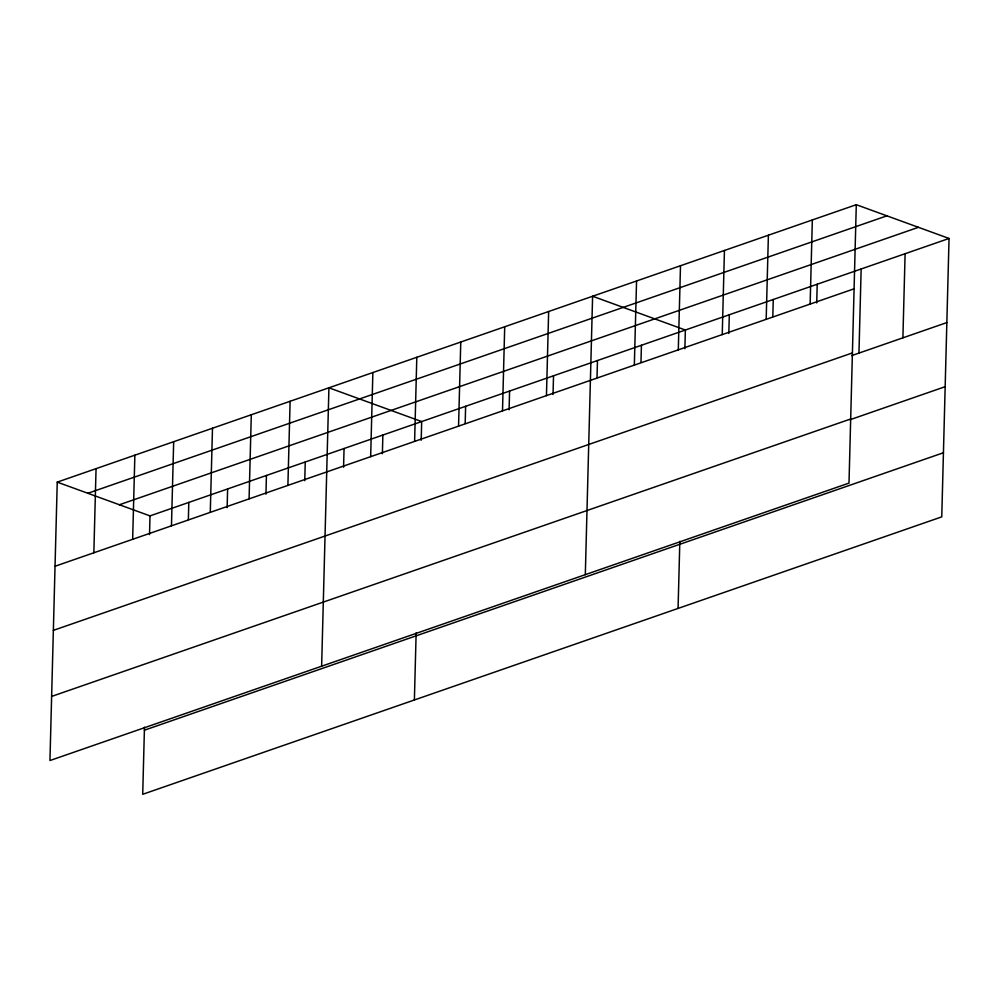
<?xml version="1.0" encoding="UTF-8"?>
<svg xmlns="http://www.w3.org/2000/svg" width="999" height="999" viewBox="0 0 999 999"><rect width="100%" height="100%" fill="white"/><g stroke="black" fill="none" stroke-linecap="round" stroke-linejoin="round"><path stroke-width="1.5" d="M856.293 204.695L57.243 482.13L49.95 760.539L849 483.104L856.293 204.695L949.05 238.461L941.757 516.87L142.707 794.305L144.468 727.185M93.844 552.772L96.054 468.656M132.655 539.298L134.865 455.182M149.513 534.59L150 515.896L949.05 238.461M171.466 525.824L173.676 441.708M188.361 519.567L188.811 502.422M210.277 512.35L212.487 428.234M227.135 507.642L227.622 488.948M249.088 498.876L251.298 414.76M265.946 494.168L266.433 475.474M287.899 485.402L290.11 401.286M304.757 480.694L305.244 462M321.628 666.208L328.921 387.799L421.678 421.566L421.191 440.259M343.569 467.22L344.056 448.526M370.666 456.668L372.864 372.54M382.38 453.746L382.867 435.052M414.61 441.408L416.808 357.28M414.385 699.974L416.146 632.854M458.553 426.148L460.764 342.02M465.184 423.451L465.621 406.318M502.509 410.889L504.707 326.773M509.09 409.74L509.577 391.059M546.453 395.629L548.651 311.513M553.034 394.48L553.521 375.799M585.314 574.65L592.607 296.253L685.364 330.02L684.877 348.713M597.015 377.672L597.464 360.539M634.34 365.11L636.55 280.994M640.971 362.412L641.42 345.279M678.296 349.85L680.494 265.734M678.071 608.416L679.832 541.308M722.24 334.59L724.45 250.474M728.82 333.454L729.307 314.76M766.183 319.33L768.393 235.215M772.814 316.633L773.263 299.5M810.139 304.071L812.337 219.955M816.72 302.934L817.207 284.24M858.953 353.097L861.15 268.981M902.896 337.837L905.106 253.721M87.85 493.281L886.9 215.834M119.393 504.757L918.443 227.31M55.032 566.258L854.083 288.811M53.359 630.369L852.409 352.922M851.623 355.644L946.852 322.577M51.623 696.428L850.673 418.981M849.949 419.755L945.166 386.688M144.393 730.194L943.443 452.747M57.243 482.13L150 515.896"/></g></svg>
